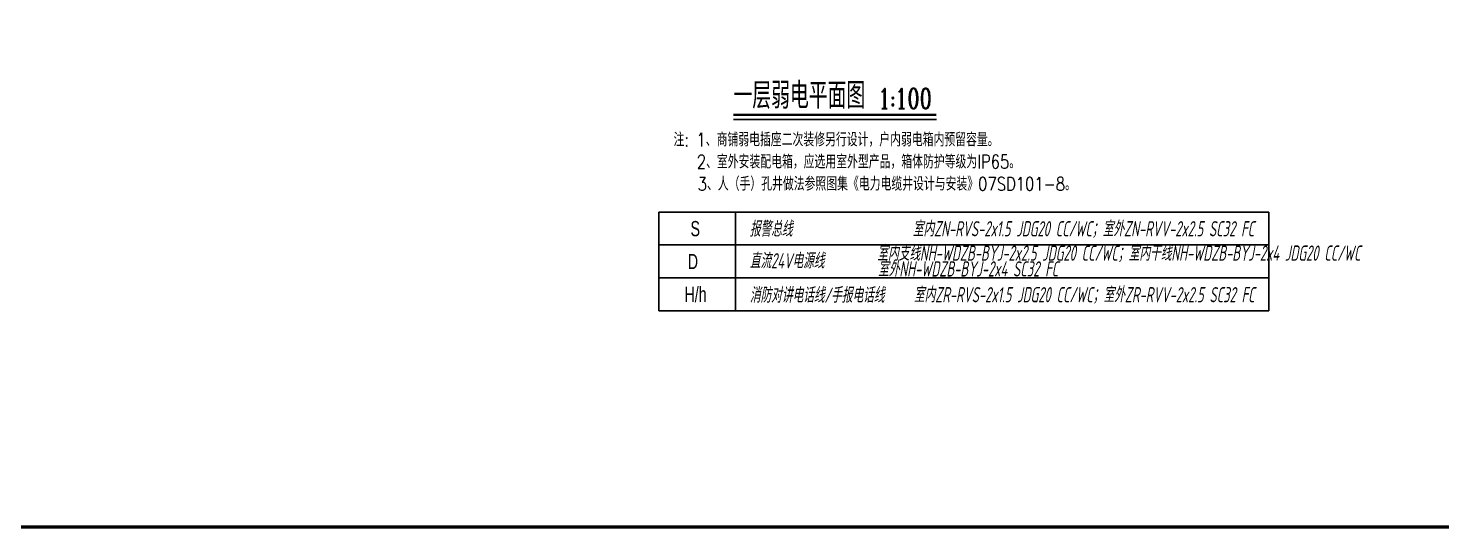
# Model space of a CAD drawing. Extents: x 491024 to 1725648, y 860327 to 1705161.
# Drawn here: x 771131 to 812831, y 1113269 to 1128038 of the extents above; entities that cross this region are included whole.
import ezdxf

# ---------------------------------------------------------------- set-up
doc = ezdxf.new("R2010")
doc.units = 0
doc.header["$LTSCALE"] = 1000
doc.header["$MEASUREMENT"] = 0
for name, color, linetype in [('!!DIM-照明', 7, 'Continuous'), ('DIM-照明', 3, 'Continuous'), ('DIM_SYMB', 8, 'Continuous'), ('图框', 140, 'Continuous')]:
    doc.layers.add(name, color=color, linetype=linetype)
doc.styles.add('_TCH_AXIS', font='COMPLEX', dxfattribs={"bigfont": 'GBCBIG'})
doc.styles.add('_TEL_DIM', font='SIMPLEX', dxfattribs={"width": 0.8, "height": 3.5, "bigfont": 'HZTXT'})
doc.styles.add('HZTXT', font='gbeitc.shx', dxfattribs={"width": 0.8, "height": 400, "bigfont": 'hztxt.shx'})
doc.styles.add('zjdz', font='zjdz-s.shx', dxfattribs={"width": 0.7, "bigfont": 'zjdz.shx'})

msp = doc.modelspace()

# ---------------------------------------------------------------- linework, layer by layer
at = {"layer": 'DIM-照明', "color": 7}
for p, q in [((789737.3, 1122612.3, 0), (789737.3, 1119702)), ((789737.3, 1122612.3, 0), (807726, 1122612.3, 0)), ((791999.2, 1119702), (791999.2, 1122612.3, 0)), ((807726, 1122612.3, 0), (807726, 1119702)), ((789737.3, 1121642.2, 0), (807726, 1121642.2, 0)), ((789737.3, 1120672.1, 0), (807726, 1120672.1, 0)), ((789737.3, 1120672.1, 0), (807726, 1120672.1, 0)), ((789737.3, 1119702), (807726, 1119702))]:
    msp.add_line(p, q, dxfattribs=at)
at = {"layer": 'DIM_SYMB', "const_width": 70}
msp.add_lwpolyline([(791935.7, 1125484.2), (797923, 1125484.2)], dxfattribs=at)
at = {"layer": 'DIM_SYMB'}
msp.add_lwpolyline([(791935.7, 1125344.2), (797923, 1125344.2)], dxfattribs=at)
at = {"layer": '图框', "const_width": 100}
msp.add_lwpolyline([(747813, 1113318.7), (849413, 1113318.7), (849413, 1170718.7), (747813, 1170718.7)], close=True, dxfattribs=at)

# ---------------------------------------------------------------- texts
at = {"layer": '!!DIM-照明', "style": '_TEL_DIM', "width": 0.8}
for s, p in [('注: 1、商铺弱电插座二次装修另行设计，户内弱电箱内预留容量。', (790167, 1124551.2, 0)), ('2、室外安装配电箱，应选用室外型产品，箱体防护等级为IP65。', (790852.9, 1123898.9, 0)), ('3、人（手）孔井做法参照图集《电力电缆井设计与安装》07SD101-8。', (790879.7, 1123246.2, 0))]:
    msp.add_text(s, height=400, dxfattribs=at).set_placement(p)
at = {"layer": 'DIM-照明', "color": 7, "width": 0.7}
for s, style, p in [('S', 'zjdz', (790667.6, 1121899.2, 0)), ('报警总线', 'HZTXT', (792413.9, 1121889.1, 0)), ('D', 'zjdz', (790587.1, 1120929.1, 0)), ('直流24V电源线', 'HZTXT', (792413.9, 1120950.3, 0)), ('H/h', 'zjdz', (790489.3, 1119959, 0)), ('消防对讲电话线/手报电话线', 'HZTXT', (792413.9, 1119937, 0))]:
    msp.add_text(s, height=450, rotation=0, dxfattribs=dict(at, style=style)).set_placement(p)
at = {"layer": 'DIM-照明', "color": 7, "style": 'HZTXT', "width": 0.7}
for s, p in [('室内ZN-RVS-2x1.5 JDG20 CC/WC；室外ZN-RVV-2x2.5 SC32 FC', (797221.8, 1121896.2, 0)), ('室内支线NH-WDZB-BYJ-2x2.5 JDG20 CC/WC；室内干线NH-WDZB-BYJ-2x4 JDG20 CC/WC', (796176.9, 1121178.1, 0)), ('室外NH-WDZB-BYJ-2x4 SC32 FC', (796199.4, 1120711.3, 0)), ('室内ZR-RVS-2x1.5 JDG20 CC/WC；室外ZR-RVV-2x2.5 SC32 FC', (797254.6, 1119950.6, 0))]:
    msp.add_text(s, height=450, dxfattribs=at).set_placement(p)
at = {"layer": 'DIM_SYMB', "color": 7, "style": '_TCH_AXIS'}
msp.add_text('一层弱电平面图', height=771.63, dxfattribs=at).set_placement((791935.7, 1125666.8, 0))
at = {"layer": 'DIM_SYMB', "color": 7, "style": '_TCH_AXIS', "width": 0.705882}
msp.add_text('1:100', height=595, dxfattribs=at).set_placement((796203, 1125666.8, 0))

doc.saveas('drawing.dxf')
